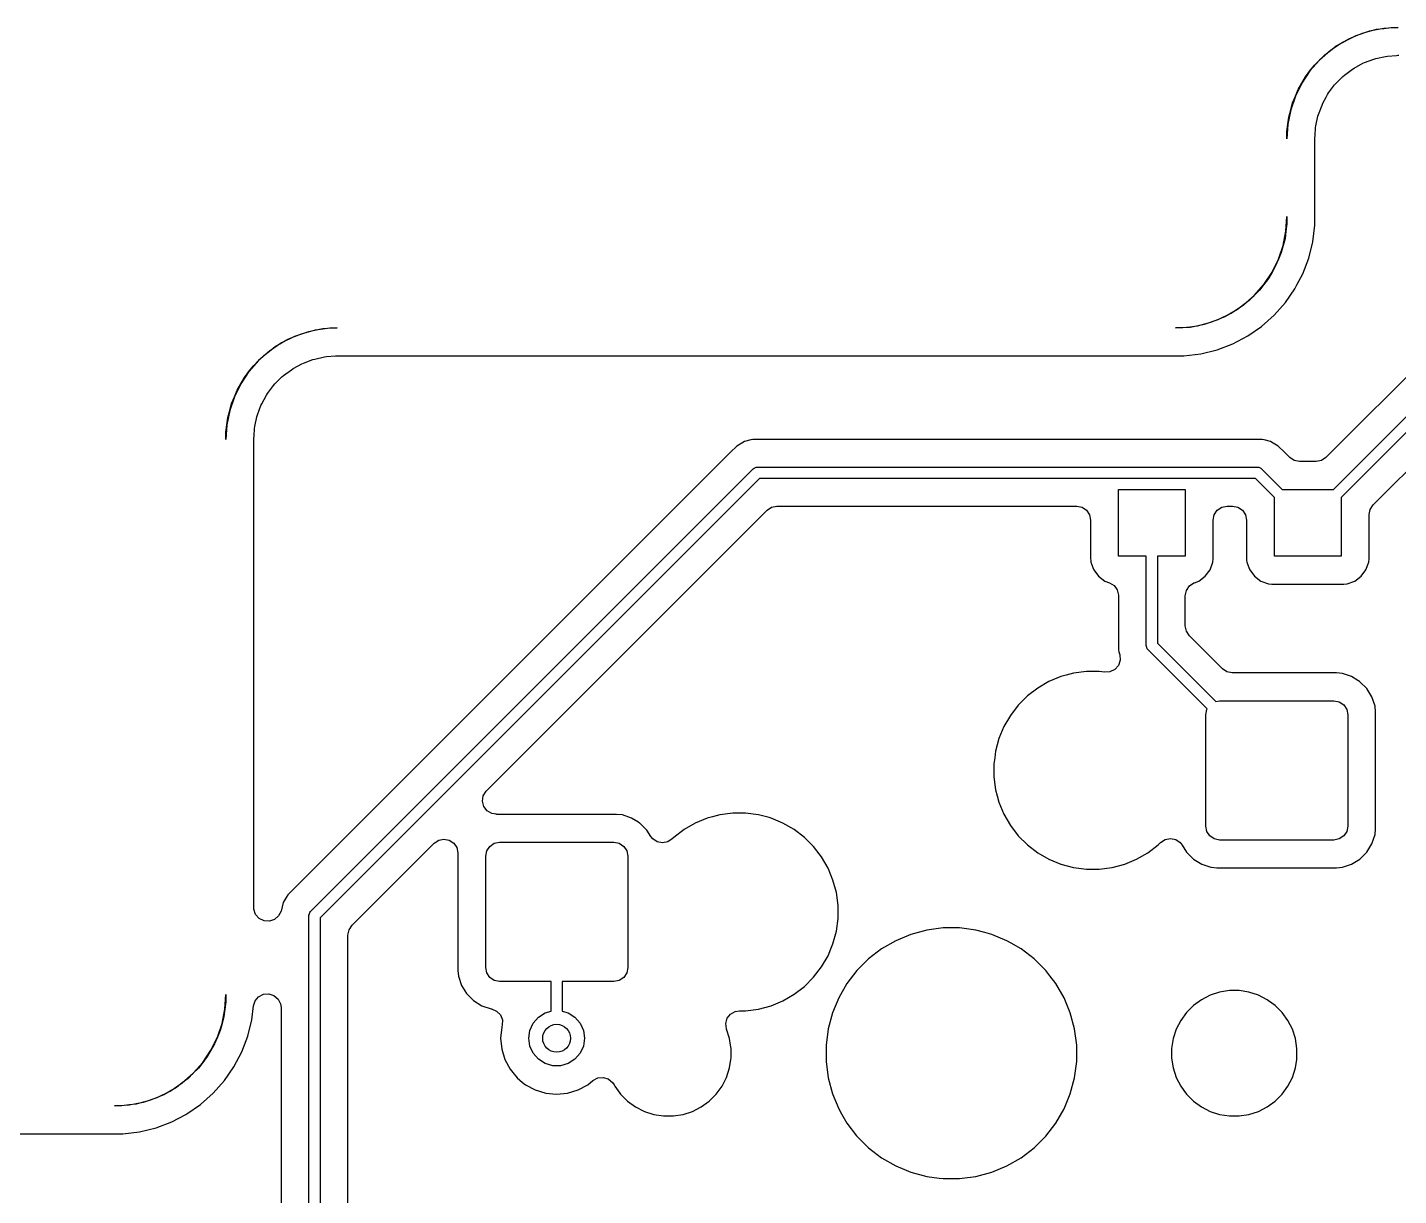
# Model space of a CAD drawing. Extents: x 17 to 170, y -181 to -32.
# Drawn here: x 51.74 to 76.35, y -53.34 to -32.36 of the extents above; entities that cross this region are included whole.
import ezdxf

# ---------------------------------------------------------------- set-up
doc = ezdxf.new("R2010")
doc.units = 0
doc.layers.add('BLACK', color=7, linetype='CONTINUOUS')

msp = doc.modelspace()

# ---------------------------------------------------------------- linework, layer by layer
at = {"layer": 'BLACK', "linetype": 'CONTINUOUS'}
for p, q in [((75.58463, -32.514742), (75.705742, -32.464576)), ((75.832355, -32.43065), (75.584633, -32.514741)), ((75.705742, -32.464576), (75.832355, -32.43065)), ((76.088941, -32.379611), (75.832369, -32.430646)), ((75.832369, -32.430646), (75.958982, -32.396721)), ((75.958982, -32.396721), (76.088941, -32.379611)), ((76.088954, -32.379609), (76.088941, -32.379611)), ((76.088941, -32.379611), (76.088948, -32.37961)), ((76.088948, -32.37961), (76.088954, -32.379609)), ((76.088954, -32.379609), (76.218913, -32.3625)), ((76.35, -32.3625), (76.088954, -32.379609)), ((76.218913, -32.3625), (76.35, -32.3625)), ((75.349991, -32.630454), (75.132485, -32.775787)), ((75.132485, -32.775787), (75.236476, -32.695993)), ((75.236476, -32.695993), (75.349991, -32.630454)), ((75.58463, -32.514742), (75.350009, -32.630444)), ((75.350009, -32.630444), (75.463525, -32.564906)), ((75.463525, -32.564906), (75.58463, -32.514742)), ((75.584633, -32.514741), (75.58463, -32.514742)), ((74.935778, -32.948294), (74.7633, -33.144968)), ((74.843094, -33.040979), (74.935778, -32.948294)), ((75.132468, -32.7758), (74.935794, -32.948278)), ((74.935794, -32.948278), (75.028479, -32.855594)), ((75.028479, -32.855594), (75.132468, -32.7758)), ((75.132485, -32.775787), (75.132468, -32.7758)), ((75.132468, -32.7758), (75.132477, -32.775793)), ((75.132477, -32.775793), (75.132485, -32.775787)), ((75.743766, -32.992285), (75.91086, -32.929961)), ((75.91086, -32.929961), (75.944931, -32.919957)), ((75.944931, -32.919957), (76.119208, -32.882046)), ((76.119208, -32.882046), (76.154352, -32.876993)), ((76.154352, -32.876993), (76.316158, -32.86542)), ((76.316158, -32.86542), (76.341137, -32.863634)), ((76.341137, -32.863634), (76.3589, -32.863)), ((74.763287, -33.144985), (74.617954, -33.362491)), ((74.683493, -33.248976), (74.763287, -33.144985)), ((74.7633, -33.144968), (74.763287, -33.144985)), ((74.763287, -33.144985), (74.763293, -33.144977)), ((74.763293, -33.144977), (74.7633, -33.144968)), ((74.7633, -33.144968), (74.843094, -33.040979)), ((75.355453, -33.241836), (75.382287, -33.218585)), ((75.382287, -33.218585), (75.525058, -33.111707)), ((75.525058, -33.111707), (75.554931, -33.092509)), ((75.554931, -33.092509), (75.711462, -33.007037)), ((75.711462, -33.007037), (75.743766, -32.992285)), ((74.50224, -33.597135), (74.552406, -33.476025)), ((74.617944, -33.362509), (74.502241, -33.597133)), ((74.552406, -33.476025), (74.617944, -33.362509)), ((74.617954, -33.362491), (74.683493, -33.248976)), ((75.099207, -33.537558), (75.206085, -33.394787)), ((75.206085, -33.394787), (75.229336, -33.367953)), ((75.229336, -33.367953), (75.355453, -33.241836)), ((74.50224, -33.597135), (74.41815, -33.844855)), ((74.41815, -33.844855), (74.452076, -33.718242)), ((74.452076, -33.718242), (74.50224, -33.597135)), ((74.502241, -33.597133), (74.50224, -33.597135)), ((74.979785, -33.756266), (74.99454, -33.723957)), ((74.99454, -33.723957), (75.052815, -33.617234)), ((75.052815, -33.617234), (75.080009, -33.567431)), ((75.080009, -33.567431), (75.099207, -33.537558)), ((74.367109, -34.101454), (74.384221, -33.971482)), ((74.418146, -33.844869), (74.36711, -34.101448)), ((74.384221, -33.971482), (74.418146, -33.844869)), ((74.869546, -34.131708), (74.907457, -33.957431)), ((74.907457, -33.957431), (74.917461, -33.92336)), ((74.917461, -33.92336), (74.979785, -33.756266)), ((74.35, -34.231413), (74.367109, -34.101454)), ((74.367109, -34.101454), (74.35, -34.3625)), ((74.36711, -34.101448), (74.367109, -34.101454)), ((74.855213, -34.296608), (74.864493, -34.166852)), ((74.864493, -34.166852), (74.869546, -34.131708)), ((74.35, -34.3625), (74.35, -34.231413)), ((74.8505, -34.371399), (74.851134, -34.353636)), ((74.8505, -35.694108), (74.8505, -34.371399)), ((74.851134, -34.353636), (74.855213, -34.296608)), ((80.54198, -34.593784), (75.049194, -40.08657)), ((75.183578, -40.66), (80.951789, -34.891789)), ((81.063922, -35.0625), (75.325, -40.801422)), ((74.8505, -35.76), (74.8505, -35.694108)), ((75.898429, -40.935805), (81.198305, -35.63593)), ((74.33289, -36.021045), (74.35, -35.76)), ((74.35, -35.891087), (74.33289, -36.021045)), ((74.35, -35.76), (74.35, -35.891087)), ((74.814037, -36.211551), (74.8505, -35.911252)), ((74.8505, -35.911252), (74.8505, -35.76)), ((74.281853, -36.27763), (74.332887, -36.021065)), ((74.315779, -36.151018), (74.281853, -36.27763)), ((74.332887, -36.021065), (74.315779, -36.151018)), ((74.197759, -36.525364), (74.281846, -36.277653)), ((74.247924, -36.404258), (74.197759, -36.525364)), ((74.281846, -36.277653), (74.247924, -36.404258)), ((74.741643, -36.505266), (74.814037, -36.211551)), ((74.082055, -36.75999), (74.197751, -36.525382)), ((74.147594, -36.646475), (74.082055, -36.75999)), ((74.197751, -36.525382), (74.147594, -36.646475)), ((74.634373, -36.788113), (74.741643, -36.505266)), ((73.936712, -36.977514), (74.082045, -36.760008)), ((74.016507, -36.873524), (73.936712, -36.977514)), ((74.082045, -36.760008), (74.016507, -36.873524)), ((74.082045, -36.760008), (74.082055, -36.75999)), ((74.082051, -36.76), (74.082045, -36.760008)), ((74.082055, -36.75999), (74.082051, -36.76)), ((74.529919, -36.987134), (74.634367, -36.788124)), ((74.634367, -36.788124), (74.634373, -36.788113)), ((73.764221, -37.174205), (73.936699, -36.977531)), ((73.856906, -37.081521), (73.764221, -37.174205)), ((73.936699, -36.977531), (73.856906, -37.081521)), ((73.936699, -36.977531), (73.936712, -36.977514)), ((73.936707, -36.977523), (73.936699, -36.977531)), ((73.936712, -36.977514), (73.936707, -36.977523)), ((74.32195, -37.304924), (74.493792, -37.055967)), ((74.493792, -37.055967), (74.529919, -36.987134)), ((73.350008, -37.492045), (73.567514, -37.346712)), ((73.567514, -37.346712), (73.463524, -37.426507)), ((73.567514, -37.346712), (73.567531, -37.346699)), ((73.567523, -37.346707), (73.567514, -37.346712)), ((73.567531, -37.346699), (73.567523, -37.346707)), ((73.567531, -37.346699), (73.764205, -37.174221)), ((73.671521, -37.266906), (73.567531, -37.346699)), ((73.764205, -37.174221), (73.671521, -37.266906)), ((73.764205, -37.174221), (73.764221, -37.174205)), ((73.764214, -37.174214), (73.764205, -37.174221)), ((73.764221, -37.174205), (73.764214, -37.174214)), ((74.121352, -37.531352), (74.32195, -37.304924)), ((72.867644, -37.691849), (73.115364, -37.607759)), ((72.994258, -37.657924), (72.867644, -37.691849)), ((73.115364, -37.607759), (72.994258, -37.657924)), ((73.115364, -37.607759), (73.115369, -37.607757)), ((73.115367, -37.607759), (73.115364, -37.607759)), ((73.115369, -37.607757), (73.115367, -37.607759)), ((73.115369, -37.607757), (73.34999, -37.492055)), ((73.236475, -37.557594), (73.115369, -37.607757)), ((73.34999, -37.492055), (73.236475, -37.557594)), ((73.34999, -37.492055), (73.350008, -37.492045)), ((73.35, -37.492051), (73.34999, -37.492055)), ((73.350008, -37.492045), (73.35, -37.492051)), ((73.463524, -37.426507), (73.350008, -37.492045)), ((73.894924, -37.73195), (74.121352, -37.531352)), ((56.53463, -37.912242), (56.655742, -37.862076)), ((56.782355, -37.82815), (56.534633, -37.912241)), ((56.655742, -37.862076), (56.782355, -37.82815)), ((57.038941, -37.777111), (56.782369, -37.828146)), ((56.782369, -37.828146), (56.908982, -37.794221)), ((56.908982, -37.794221), (57.038941, -37.777111)), ((57.038954, -37.777109), (57.038941, -37.777111)), ((57.038941, -37.777111), (57.038948, -37.77711)), ((57.038948, -37.77711), (57.038954, -37.777109)), ((57.038954, -37.777109), (57.168913, -37.76)), ((57.3, -37.76), (57.038954, -37.777109)), ((57.168913, -37.76), (57.3, -37.76)), ((72.35, -37.76), (72.611045, -37.74289)), ((72.481087, -37.76), (72.35, -37.76)), ((72.611045, -37.74289), (72.481087, -37.76)), ((72.611045, -37.74289), (72.611058, -37.742888)), ((72.611052, -37.74289), (72.611045, -37.74289)), ((72.611058, -37.742888), (72.611052, -37.74289)), ((72.611058, -37.742888), (72.86763, -37.691853)), ((72.741018, -37.725779), (72.611058, -37.742888)), ((72.86763, -37.691853), (72.741018, -37.725779)), ((72.86763, -37.691853), (72.867644, -37.691849)), ((72.867638, -37.691852), (72.86763, -37.691853)), ((72.867644, -37.691849), (72.867638, -37.691852)), ((73.378113, -38.044373), (73.645967, -37.903792)), ((73.645967, -37.903792), (73.894924, -37.73195)), ((56.299991, -38.027954), (56.082485, -38.173287)), ((56.082485, -38.173287), (56.186476, -38.093493)), ((56.186476, -38.093493), (56.299991, -38.027954)), ((56.53463, -37.912242), (56.300009, -38.027944)), ((56.300009, -38.027944), (56.413525, -37.962406)), ((56.413525, -37.962406), (56.53463, -37.912242)), ((56.534633, -37.912241), (56.53463, -37.912242)), ((72.801551, -38.224037), (73.095266, -38.151643)), ((73.095266, -38.151643), (73.378113, -38.044373)), ((55.885778, -38.345794), (55.7133, -38.542468)), ((55.793094, -38.438479), (55.885778, -38.345794)), ((56.082468, -38.1733), (55.885794, -38.345778)), ((55.885794, -38.345778), (55.978479, -38.253094)), ((55.978479, -38.253094), (56.082468, -38.1733)), ((56.082485, -38.173287), (56.082468, -38.1733)), ((56.082468, -38.1733), (56.082477, -38.173293)), ((56.082477, -38.173293), (56.082485, -38.173287)), ((56.661462, -38.404537), (56.693766, -38.389785)), ((56.693766, -38.389785), (56.86086, -38.327461)), ((56.86086, -38.327461), (56.894931, -38.317457)), ((56.894931, -38.317457), (57.069208, -38.279546)), ((57.069208, -38.279546), (57.104352, -38.274493)), ((57.104352, -38.274493), (57.266158, -38.26292)), ((57.266158, -38.26292), (57.291137, -38.261134)), ((57.291137, -38.261134), (57.3089, -38.2605)), ((57.3089, -38.2605), (72.501246, -38.2605)), ((72.501246, -38.2605), (72.501252, -38.2605)), ((72.501252, -38.2605), (72.801551, -38.224037)), ((55.713287, -38.542485), (55.567954, -38.759991)), ((55.567954, -38.759991), (55.633493, -38.646476)), ((55.633493, -38.646476), (55.713287, -38.542485)), ((55.7133, -38.542468), (55.713287, -38.542485)), ((55.713287, -38.542485), (55.713293, -38.542477)), ((55.713293, -38.542477), (55.7133, -38.542468)), ((55.7133, -38.542468), (55.793094, -38.438479)), ((56.179336, -38.765453), (56.305453, -38.639336)), ((56.305453, -38.639336), (56.332287, -38.616085)), ((56.332287, -38.616085), (56.475058, -38.509207)), ((56.475058, -38.509207), (56.504931, -38.490009)), ((56.504931, -38.490009), (56.661462, -38.404537)), ((55.45224, -38.994635), (55.502406, -38.873525)), ((55.567944, -38.760009), (55.452241, -38.994633)), ((55.502406, -38.873525), (55.567944, -38.760009)), ((56.049207, -38.935058), (56.156085, -38.792287)), ((56.156085, -38.792287), (56.179336, -38.765453)), ((55.45224, -38.994635), (55.36815, -39.242355)), ((55.36815, -39.242355), (55.402076, -39.115742)), ((55.402076, -39.115742), (55.45224, -38.994635)), ((55.452241, -38.994633), (55.45224, -38.994635)), ((55.929785, -39.153766), (55.94454, -39.121457)), ((55.94454, -39.121457), (55.986143, -39.045267)), ((55.986143, -39.045267), (56.030009, -38.964931)), ((56.030009, -38.964931), (56.049207, -38.935058)), ((55.317109, -39.498954), (55.334221, -39.368982)), ((55.368146, -39.242369), (55.31711, -39.498948)), ((55.334221, -39.368982), (55.368146, -39.242369)), ((55.819546, -39.529208), (55.857457, -39.354931)), ((55.857457, -39.354931), (55.867461, -39.32086)), ((55.867461, -39.32086), (55.929785, -39.153766)), ((55.3, -39.628913), (55.317109, -39.498954)), ((55.317109, -39.498954), (55.3, -39.76)), ((55.3, -39.76), (55.3, -39.628913)), ((55.31711, -39.498948), (55.317109, -39.498954)), ((55.805213, -39.694108), (55.814493, -39.564352)), ((55.814493, -39.564352), (55.819546, -39.529208)), ((55.8005, -39.768899), (55.801134, -39.751136)), ((55.8005, -48.166614), (55.8005, -39.768899)), ((55.801134, -39.751136), (55.805213, -39.694108)), ((64.471283, -39.87948), (64.359479, -39.991283)), ((64.471285, -39.879479), (64.471283, -39.87948)), ((64.564102, -39.825892), (64.471285, -39.879479)), ((64.564104, -39.825891), (64.564102, -39.825892)), ((64.608216, -39.800422), (64.564104, -39.825891)), ((64.725862, -39.768899), (64.608216, -39.800422)), ((64.760943, -39.759499), (64.725862, -39.768899)), ((64.919057, -39.759499), (64.760943, -39.759499)), ((64.934318, -39.759499), (64.919057, -39.759499)), ((64.934334, -39.7595), (64.934318, -39.759499)), ((73.730666, -39.7595), (64.934334, -39.7595)), ((73.730682, -39.759499), (73.730666, -39.7595)), ((73.745943, -39.759499), (73.730682, -39.759499)), ((73.904057, -39.759499), (73.745943, -39.759499)), ((73.939138, -39.768899), (73.904057, -39.759499)), ((74.056784, -39.800422), (73.939138, -39.768899)), ((74.100896, -39.825891), (74.056783, -39.800422)), ((74.056783, -39.800422), (74.056784, -39.800422)), ((74.100898, -39.825892), (74.100896, -39.825891)), ((74.133845, -39.844914), (74.100898, -39.825892)), ((74.193716, -39.87948), (74.133845, -39.844914)), ((74.30552, -39.991284), (74.193716, -39.87948)), ((64.359478, -39.991286), (56.522034, -47.82873)), ((64.35948, -39.991284), (64.359478, -39.991286)), ((64.359479, -39.991283), (64.35948, -39.991284)), ((74.305521, -39.991286), (74.30552, -39.991284)), ((74.400805, -40.08657), (74.305521, -39.991286)), ((74.481587, -40.140546), (74.400805, -40.08657)), ((75.049194, -40.08657), (74.968412, -40.140546)), ((56.820037, -48.238541), (64.769289, -40.289289)), ((64.769289, -40.289289), (64.784443, -40.276853)), ((64.784443, -40.276853), (64.820491, -40.261921)), ((64.820491, -40.261921), (64.84, -40.26)), ((64.84, -40.26), (73.825, -40.26)), ((73.825, -40.26), (73.844509, -40.261921)), ((73.844509, -40.261921), (73.880557, -40.276853)), ((73.880557, -40.276853), (73.895711, -40.289289)), ((73.895711, -40.289289), (74.266422, -40.66)), ((74.576875, -40.1595), (74.481587, -40.140546)), ((74.873124, -40.1595), (74.576875, -40.1595)), ((74.968412, -40.140546), (74.873124, -40.1595)), ((64.881422, -40.46), (56.990748, -48.350674)), ((73.783578, -40.46), (64.881422, -40.46)), ((74.125, -40.801422), (73.783578, -40.46)), ((71.325, -41.86), (71.325, -40.66)), ((71.325, -40.66), (72.525, -40.66)), ((72.525, -40.66), (72.525, -41.86)), ((74.125, -41.86), (74.125, -40.801422)), ((74.266422, -40.66), (75.183578, -40.66)), ((75.325, -40.801422), (75.325, -41.86)), ((59.979634, -46.0696), (65.015805, -41.03343)), ((65.015805, -41.03343), (65.096587, -40.979454)), ((65.096587, -40.979454), (65.191875, -40.9605)), ((65.191875, -40.9605), (70.5755, -40.9605)), ((70.5755, -40.9605), (70.670788, -40.979454)), ((70.670788, -40.979454), (70.75157, -41.03343)), ((70.75157, -41.03343), (70.805546, -41.114212)), ((73.044453, -41.114212), (73.098429, -41.033431)), ((73.098429, -41.033431), (73.17921, -40.979454)), ((73.17921, -40.979454), (73.274499, -40.9605)), ((73.274499, -40.9605), (73.3755, -40.9605)), ((73.3755, -40.9605), (73.470788, -40.979454)), ((73.470788, -40.979454), (73.55157, -41.03343)), ((73.55157, -41.03343), (73.605546, -41.114212)), ((75.825499, -41.111873), (75.844453, -41.016586)), ((75.844453, -41.016586), (75.898429, -40.935805)), ((70.805546, -41.114212), (70.8245, -41.2095)), ((70.8245, -41.2095), (70.8245, -41.907865)), ((73.025499, -41.209498), (73.044453, -41.114212)), ((73.0255, -41.907873), (73.025499, -41.209498)), ((73.605546, -41.114212), (73.6245, -41.2095)), ((73.6245, -41.2095), (73.6245, -41.907865)), ((75.8255, -41.797488), (75.825499, -41.111873)), ((75.8255, -41.907873), (75.8255, -41.797488)), ((70.8245, -41.907865), (70.8245, -41.907868)), ((70.8245, -41.907868), (70.824501, -41.907872)), ((70.824501, -41.907872), (70.826567, -41.927093)), ((70.826567, -41.927093), (70.830908, -41.96748)), ((70.830908, -41.96748), (70.830909, -41.967484)), ((70.830909, -41.967484), (70.865614, -42.060532)), ((70.865614, -42.060532), (70.881204, -42.102331)), ((71.825, -41.86), (71.325, -41.86)), ((71.825, -43.463), (71.825, -41.86)), ((72.525, -41.86), (72.025, -41.86)), ((72.025, -41.86), (72.025, -43.421578)), ((72.968796, -42.102331), (73.019091, -41.967483)), ((73.019091, -41.967483), (73.0255, -41.907873)), ((73.6245, -41.907865), (73.6245, -41.907868)), ((73.6245, -41.907868), (73.624501, -41.907872)), ((73.624501, -41.907872), (73.626567, -41.927093)), ((73.626567, -41.927093), (73.630908, -41.96748)), ((73.630908, -41.96748), (73.630909, -41.967484)), ((73.630909, -41.967484), (73.665614, -42.060532)), ((73.665614, -42.060532), (73.681204, -42.102331)), ((75.325, -41.86), (74.125, -41.86)), ((75.768796, -42.102331), (75.819091, -41.967483)), ((75.819091, -41.967483), (75.8255, -41.907873)), ((70.881204, -42.102331), (70.967454, -42.217546)), ((70.967454, -42.217546), (71.082669, -42.303796)), ((71.082669, -42.303796), (71.162517, -42.333577)), ((71.162517, -42.333577), (71.245171, -42.384634)), ((72.59843, -42.390807), (72.679212, -42.336831)), ((72.679212, -42.336831), (72.687455, -42.333587)), ((72.687455, -42.333587), (72.767331, -42.303796)), ((72.767331, -42.303796), (72.882546, -42.217546)), ((72.882546, -42.217546), (72.968796, -42.102331)), ((73.681204, -42.102331), (73.767454, -42.217546)), ((73.767454, -42.217546), (73.882669, -42.303796)), ((73.882669, -42.303796), (74.017517, -42.354091)), ((75.432483, -42.354091), (75.567331, -42.303796)), ((75.567331, -42.303796), (75.682546, -42.217546)), ((75.682546, -42.217546), (75.768796, -42.102331)), ((71.245171, -42.384634), (71.301997, -42.463437)), ((71.301997, -42.463437), (71.324341, -42.557987)), ((71.324341, -42.557987), (71.3245, -42.566877)), ((71.3245, -42.566877), (71.3245, -43.368665)), ((72.5255, -42.566877), (72.544454, -42.471589)), ((72.5255, -43.111125), (72.5255, -42.566877)), ((72.544454, -42.471589), (72.59843, -42.390807)), ((74.017517, -42.354091), (74.077127, -42.3605)), ((74.077127, -42.3605), (75.372872, -42.360499)), ((75.372872, -42.360499), (75.432483, -42.354091)), ((72.544454, -43.206413), (72.5255, -43.111125)), ((72.59843, -43.287195), (72.544454, -43.206413)), ((73.192805, -43.88157), (72.59843, -43.287195)), ((71.3245, -43.368665), (71.324499, -43.368683)), ((71.324499, -43.368683), (71.324499, -43.383943)), ((71.324499, -43.383943), (71.324499, -43.542057)), ((71.324499, -43.542057), (71.332906, -43.57343)), ((71.332906, -43.57343), (71.348207, -43.630536)), ((71.826921, -43.482509), (71.825, -43.463)), ((71.841853, -43.518557), (71.826921, -43.482509)), ((71.854289, -43.533711), (71.841853, -43.518557)), ((72.918591, -44.598013), (71.854289, -43.533711)), ((72.025, -43.421578), (73.072288, -44.468866)), ((71.323331, -43.819482), (71.259272, -43.892527)), ((71.354561, -43.727483), (71.323331, -43.819482)), ((71.348207, -43.630536), (71.354561, -43.727483)), ((70.293051, -44.02012), (70.078041, -44.109179)), ((70.383832, -43.995795), (70.293051, -44.02012)), ((70.517874, -43.959879), (70.383832, -43.995795)), ((70.517878, -43.959878), (70.517874, -43.959879)), ((70.51788, -43.959878), (70.517878, -43.959878)), ((70.748628, -43.9295), (70.51788, -43.959878)), ((70.981372, -43.9295), (70.748628, -43.9295)), ((70.981373, -43.9295), (70.981372, -43.9295)), ((71.075191, -43.941851), (70.981373, -43.9295)), ((71.172136, -43.935497), (71.075191, -43.941851)), ((71.259272, -43.892527), (71.172136, -43.935497)), ((73.273587, -43.935546), (73.192805, -43.88157)), ((73.368875, -43.9545), (73.273587, -43.935546)), ((75.242009, -43.9545), (73.368875, -43.9545)), ((75.242011, -43.9545), (75.242009, -43.9545)), ((75.293403, -43.95975), (75.242011, -43.9545)), ((75.344797, -43.965001), (75.293403, -43.95975)), ((75.344798, -43.965001), (75.344797, -43.965001)), ((75.344802, -43.965002), (75.344798, -43.965001)), ((75.511332, -44.020184), (75.344802, -43.965002)), ((75.511332, -44.020185), (75.51133, -44.020184)), ((75.51133, -44.020184), (75.511332, -44.020184)), ((75.511334, -44.020186), (75.511332, -44.020185)), ((75.624436, -44.089948), (75.511334, -44.020186)), ((69.876467, -44.225558), (69.691819, -44.367244)), ((70.078032, -44.109184), (69.876467, -44.225558)), ((70.078041, -44.109179), (70.078032, -44.109184)), ((75.655615, -44.109179), (75.624436, -44.089948)), ((75.660656, -44.112288), (75.655615, -44.109179)), ((75.784712, -44.236344), (75.660656, -44.112288)), ((75.876814, -44.385666), (75.784712, -44.236344)), ((69.527244, -44.531819), (69.385558, -44.716467)), ((69.527247, -44.531815), (69.527244, -44.531819)), ((69.691815, -44.367247), (69.527247, -44.531815)), ((69.691819, -44.367244), (69.691815, -44.367247)), ((73.072288, -44.468866), (73.142, -44.455)), ((73.142, -44.455), (75.192, -44.455)), ((75.192, -44.455), (75.287671, -44.47403)), ((75.287671, -44.47403), (75.368777, -44.528223)), ((75.368777, -44.528223), (75.42297, -44.609329)), ((75.876814, -44.385667), (75.876814, -44.385666)), ((75.925408, -44.532314), (75.876814, -44.385667)), ((75.931999, -44.552203), (75.925408, -44.532314)), ((75.942499, -44.654992), (75.931999, -44.552203)), ((69.385558, -44.716467), (69.269184, -44.918032)), ((72.892, -44.705), (72.91103, -44.609329)), ((72.892, -46.705), (72.892, -44.705)), ((72.91103, -44.609329), (72.918591, -44.598013)), ((75.42297, -44.609329), (75.442, -44.705)), ((75.442, -44.705), (75.442, -46.705)), ((75.9425, -46.755009), (75.942499, -44.654992)), ((69.269179, -44.918041), (69.18012, -45.133051)), ((69.269184, -44.918032), (69.269179, -44.918041)), ((69.180118, -45.13306), (69.119879, -45.357874)), ((69.18012, -45.133051), (69.180118, -45.13306)), ((69.104317, -45.476079), (69.0895, -45.588628)), ((69.119878, -45.35788), (69.104317, -45.476079)), ((69.119879, -45.357874), (69.119878, -45.357878)), ((69.119878, -45.357878), (69.119878, -45.35788)), ((69.0895, -45.588628), (69.0895, -45.821372)), ((69.0895, -45.821372), (69.119879, -46.052126)), ((59.907045, -46.258296), (59.921135, -46.162168)), ((59.930814, -46.352499), (59.907045, -46.258296)), ((59.921135, -46.162168), (59.970939, -46.07875)), ((59.970939, -46.07875), (59.979634, -46.0696)), ((69.119879, -46.052126), (69.149365, -46.162168)), ((69.149365, -46.162168), (69.18012, -46.276948)), ((69.18012, -46.276948), (69.269179, -46.491958)), ((59.988824, -46.430435), (59.930814, -46.352499)), ((60.072242, -46.480239), (59.988824, -46.430435)), ((60.158654, -46.492904), (60.072242, -46.480239)), ((60.158654, -46.494501), (60.158654, -46.492904)), ((62.315005, -46.4945), (60.158654, -46.494501)), ((62.315009, -46.4945), (62.315005, -46.4945)), ((62.417797, -46.505001), (62.315009, -46.4945)), ((62.417798, -46.505001), (62.417797, -46.505001)), ((62.417802, -46.505002), (62.417798, -46.505001)), ((62.584332, -46.560184), (62.417802, -46.505002)), ((64.167874, -46.499879), (64.033832, -46.535795)), ((64.167878, -46.499878), (64.167874, -46.499879)), ((64.16788, -46.499878), (64.167878, -46.499878)), ((64.398628, -46.4695), (64.16788, -46.499878)), ((64.631372, -46.4695), (64.398628, -46.4695)), ((64.862119, -46.499878), (64.631372, -46.4695)), ((64.862126, -46.499879), (64.862119, -46.499878)), ((65.055271, -46.551632), (64.862126, -46.499879)), ((69.269179, -46.491958), (69.269184, -46.491967)), ((69.269184, -46.491967), (69.269185, -46.491969)), ((69.269185, -46.491969), (69.385558, -46.693532)), ((62.584332, -46.560185), (62.58433, -46.560184)), ((62.58433, -46.560184), (62.584332, -46.560184)), ((62.584334, -46.560186), (62.584332, -46.560185)), ((62.697436, -46.629948), (62.584334, -46.560186)), ((62.728615, -46.649179), (62.697436, -46.629948)), ((62.733656, -46.652288), (62.728615, -46.649179)), ((62.857712, -46.776344), (62.733656, -46.652288)), ((63.526467, -46.765558), (63.341819, -46.907244)), ((63.728032, -46.649184), (63.526467, -46.765558)), ((63.728041, -46.649179), (63.728032, -46.649184)), ((63.943051, -46.56012), (63.728041, -46.649179)), ((64.033832, -46.535795), (63.943051, -46.56012)), ((65.086948, -46.56012), (65.055271, -46.551632)), ((65.301958, -46.649179), (65.086948, -46.56012)), ((65.301967, -46.649184), (65.301958, -46.649179)), ((65.301969, -46.649185), (65.301967, -46.649184)), ((65.503532, -46.765558), (65.301969, -46.649185)), ((65.688181, -46.907244), (65.503532, -46.765558)), ((69.385558, -46.693532), (69.527244, -46.878181)), ((72.91103, -46.800671), (72.892, -46.705)), ((75.442, -46.705), (75.42297, -46.800671)), ((75.931999, -46.857797), (75.9425, -46.755009)), ((58.220505, -47.82873), (59.039582, -47.009652)), ((59.039582, -47.009652), (59.120361, -46.955679)), ((59.120361, -46.955679), (59.215649, -46.936725)), ((59.215649, -46.936725), (59.310937, -46.955679)), ((59.310937, -46.955679), (59.391719, -47.009655)), ((59.391719, -47.009655), (59.445695, -47.090437)), ((60.038223, -47.068223), (60.119329, -47.01403)), ((60.119329, -47.01403), (60.215, -46.995)), ((60.215, -46.995), (62.265, -46.995)), ((62.265, -46.995), (62.360671, -47.01403)), ((62.360671, -47.01403), (62.441777, -47.068223)), ((62.857713, -46.776346), (62.857712, -46.776344)), ((62.857714, -46.776347), (62.857713, -46.776346)), ((62.927012, -46.888698), (62.857714, -46.776347)), ((62.962869, -46.934048), (62.927012, -46.888698)), ((63.043649, -46.988026), (62.962869, -46.934048)), ((63.138937, -47.006981), (63.043649, -46.988026)), ((63.234226, -46.988028), (63.138937, -47.006981)), ((63.315008, -46.934053), (63.234226, -46.988028)), ((63.341805, -46.907256), (63.315008, -46.934053)), ((63.341819, -46.907244), (63.341805, -46.907256)), ((65.852756, -47.071819), (65.688181, -46.907244)), ((69.527244, -46.878181), (69.691819, -47.042756)), ((72.038181, -47.042756), (72.081686, -46.999251)), ((72.081686, -46.999251), (72.162466, -46.945274)), ((72.162466, -46.945274), (72.257754, -46.926319)), ((72.257754, -46.926319), (72.353043, -46.945272)), ((72.353043, -46.945272), (72.433825, -46.999248)), ((72.433825, -46.999248), (72.469685, -47.0446)), ((72.965223, -46.881777), (72.91103, -46.800671)), ((73.046329, -46.93597), (72.965223, -46.881777)), ((73.142, -46.955), (73.046329, -46.93597)), ((75.192, -46.955), (73.142, -46.955)), ((75.287671, -46.93597), (75.192, -46.955)), ((75.368777, -46.881777), (75.287671, -46.93597)), ((75.42297, -46.800671), (75.368777, -46.881777)), ((75.876814, -47.024334), (75.931999, -46.857797)), ((59.445695, -47.090437), (59.464649, -47.185725)), ((59.464649, -47.185725), (59.4645, -47.191582)), ((59.4645, -47.191582), (59.4645, -49.295006)), ((59.965, -47.245), (59.98403, -47.149329)), ((59.965, -49.245), (59.965, -47.245)), ((59.98403, -47.149329), (60.038223, -47.068223)), ((62.441777, -47.068223), (62.49597, -47.149329)), ((62.49597, -47.149329), (62.515, -47.245)), ((62.515, -47.245), (62.515, -49.245)), ((65.994442, -47.256468), (65.852756, -47.071819)), ((66.110815, -47.458031), (65.994442, -47.256468)), ((69.691819, -47.042756), (69.876468, -47.184442)), ((69.876468, -47.184442), (70.078031, -47.300815)), ((71.651969, -47.300815), (71.853532, -47.184442)), ((71.853532, -47.184442), (72.038181, -47.042756)), ((72.469685, -47.0446), (72.549285, -47.173652)), ((72.549285, -47.173652), (72.549286, -47.173653)), ((72.549286, -47.173653), (72.549288, -47.173656)), ((72.549288, -47.173656), (72.673344, -47.297712)), ((75.660656, -47.297712), (75.784712, -47.173656)), ((75.784712, -47.173656), (75.876814, -47.024334)), ((66.110815, -47.458032), (66.110815, -47.458031)), ((66.11082, -47.458041), (66.110815, -47.458032)), ((66.199879, -47.673051), (66.11082, -47.458041)), ((70.078031, -47.300815), (70.078034, -47.300816)), ((70.078034, -47.300816), (70.078041, -47.30082)), ((70.078041, -47.30082), (70.293051, -47.389879)), ((70.293051, -47.389879), (70.293055, -47.38988)), ((70.293055, -47.38988), (70.29306, -47.389882)), ((70.29306, -47.389882), (70.517874, -47.450121)), ((70.517874, -47.450121), (70.748628, -47.4805)), ((70.748628, -47.4805), (70.981372, -47.4805)), ((70.981372, -47.4805), (71.212126, -47.450121)), ((71.212126, -47.450121), (71.43694, -47.389882)), ((71.43694, -47.389882), (71.436945, -47.389879)), ((71.436945, -47.389879), (71.436948, -47.389879)), ((71.436948, -47.389879), (71.651958, -47.30082)), ((71.651958, -47.30082), (71.651961, -47.300818)), ((71.651961, -47.300818), (71.651969, -47.300815)), ((72.673344, -47.297712), (72.822666, -47.389814)), ((72.822666, -47.389814), (72.822669, -47.389815)), ((72.822669, -47.389815), (72.822667, -47.389815)), ((72.822667, -47.389815), (72.98631, -47.44404)), ((72.98631, -47.44404), (72.989203, -47.444999)), ((72.989203, -47.444999), (73.091991, -47.4555)), ((73.091991, -47.4555), (75.242008, -47.455499)), ((75.242008, -47.455499), (75.344797, -47.444999)), ((75.344797, -47.444999), (75.511334, -47.389814)), ((75.511334, -47.389814), (75.660656, -47.297712)), ((66.19988, -47.673055), (66.199879, -47.673051)), ((66.199882, -47.67306), (66.19988, -47.673055)), ((66.260121, -47.897874), (66.199882, -47.67306)), ((56.381816, -47.989747), (56.331172, -48.077464)), ((56.381817, -47.989745), (56.381816, -47.989747)), ((56.410225, -47.940539), (56.381817, -47.989745)), ((56.410228, -47.940535), (56.410225, -47.940539)), ((56.522031, -47.828731), (56.410228, -47.940535)), ((56.522032, -47.828732), (56.522031, -47.828731)), ((56.522034, -47.82873), (56.522032, -47.828732)), ((57.564178, -48.485057), (58.220505, -47.82873)), ((66.2905, -48.128628), (66.260121, -47.897874)), ((55.80263, -48.199114), (55.8005, -48.166614)), ((55.833859, -48.291113), (55.80263, -48.199114)), ((56.290015, -48.231061), (56.247044, -48.318196)), ((56.33117, -48.077467), (56.290015, -48.231061)), ((56.331172, -48.077464), (56.33117, -48.077467)), ((56.807601, -48.253695), (56.820037, -48.238541)), ((66.2905, -48.361372), (66.2905, -48.128628)), ((55.897918, -48.364158), (55.833859, -48.291113)), ((55.985053, -48.407129), (55.897918, -48.364158)), ((56.082, -48.413484), (55.985053, -48.407129)), ((56.173999, -48.382255), (56.082, -48.413484)), ((56.247044, -48.318196), (56.173999, -48.382255)), ((56.790748, -48.309252), (56.792669, -48.289743)), ((56.790748, -53.97283), (56.790748, -48.309252)), ((56.792669, -48.289743), (56.807601, -48.253695)), ((56.990748, -48.350674), (56.990748, -54.014252)), ((57.510202, -48.565839), (57.564178, -48.485057)), ((66.260121, -48.592126), (66.2905, -48.361372)), ((57.491248, -48.661127), (57.510202, -48.565839)), ((57.491248, -53.935195), (57.491248, -48.661127)), ((66.199882, -48.81694), (66.260121, -48.592126)), ((67.600049, -48.64936), (67.3275, -48.762253)), ((67.885011, -48.573006), (67.600049, -48.64936)), ((68.177493, -48.5345), (67.885011, -48.573006)), ((68.177494, -48.5345), (68.177493, -48.5345)), ((68.472506, -48.5345), (68.177494, -48.5345)), ((68.472507, -48.5345), (68.472506, -48.5345)), ((68.764989, -48.573006), (68.472507, -48.5345)), ((68.764993, -48.573007), (68.764988, -48.573006)), ((68.764988, -48.573006), (68.764989, -48.573006)), ((68.926555, -48.616297), (68.764993, -48.573007)), ((69.04995, -48.64936), (68.926555, -48.616297)), ((69.322499, -48.762253), (69.04995, -48.64936)), ((66.110815, -49.031969), (66.161435, -48.909762)), ((66.161435, -48.909762), (66.199879, -48.816948)), ((66.199879, -48.816945), (66.199882, -48.81694)), ((66.199879, -48.816948), (66.199879, -48.816945)), ((67.072005, -48.909762), (66.837963, -49.089349)), ((67.07201, -48.909759), (67.072005, -48.909762)), ((67.327496, -48.762255), (67.07201, -48.909759)), ((67.3275, -48.762253), (67.327496, -48.762255)), ((69.322503, -48.762255), (69.322499, -48.762253)), ((69.322505, -48.762256), (69.322503, -48.762255)), ((69.322507, -48.762257), (69.322505, -48.762256)), ((69.39812, -48.805912), (69.322507, -48.762257)), ((69.577989, -48.909759), (69.39812, -48.805912)), ((69.577994, -48.909762), (69.577989, -48.909759)), ((69.812036, -49.089349), (69.577994, -48.909762)), ((65.852756, -49.418181), (65.994442, -49.233532)), ((65.994442, -49.233532), (66.110815, -49.031969)), ((66.837963, -49.089349), (66.629349, -49.297963)), ((69.812037, -49.08935), (69.812036, -49.089349)), ((69.812042, -49.089354), (69.812037, -49.08935)), ((70.020646, -49.297958), (69.812042, -49.089354)), ((59.4645, -49.295006), (59.475001, -49.3978)), ((59.475001, -49.3978), (59.530185, -49.564332)), ((59.98403, -49.340671), (59.965, -49.245)), ((60.038223, -49.421777), (59.98403, -49.340671)), ((60.119329, -49.47597), (60.038223, -49.421777)), ((60.215, -49.495), (60.119329, -49.47597)), ((62.360671, -49.47597), (62.265, -49.495)), ((62.441777, -49.421777), (62.360671, -49.47597)), ((62.49597, -49.340671), (62.441777, -49.421777)), ((62.515, -49.245), (62.49597, -49.340671)), ((65.688181, -49.582756), (65.852756, -49.418181)), ((66.629349, -49.297963), (66.449762, -49.532005)), ((70.020649, -49.297962), (70.020646, -49.297958)), ((70.02065, -49.297963), (70.020649, -49.297962)), ((70.094726, -49.3945), (70.02065, -49.297963)), ((70.200238, -49.532006), (70.094726, -49.3945)), ((55.887685, -49.768265), (55.974383, -49.724419)), ((55.974383, -49.724419), (56.071261, -49.717088)), ((56.071261, -49.717088), (56.16357, -49.74739)), ((59.530185, -49.564332), (59.622285, -49.713652)), ((59.622285, -49.713652), (59.622288, -49.713656)), ((59.622288, -49.713656), (59.746344, -49.837712)), ((61.14, -49.495), (60.215, -49.495)), ((61.14, -50.026973), (61.14, -49.495)), ((62.265, -49.495), (61.34, -49.495)), ((61.34, -49.495), (61.34, -50.028046)), ((65.301969, -49.840815), (65.503532, -49.724442)), ((65.503532, -49.724442), (65.688181, -49.582756)), ((66.449759, -49.53201), (66.302255, -49.787496)), ((66.449762, -49.532005), (66.449759, -49.53201)), ((70.347743, -49.787493), (70.200238, -49.532006)), ((73.141445, -49.687214), (72.972958, -49.741958)), ((73.141448, -49.687213), (73.141445, -49.687214)), ((73.14145, -49.687213), (73.141448, -49.687213)), ((73.141456, -49.687211), (73.14145, -49.687213)), ((73.316411, -49.6595), (73.141456, -49.687211)), ((73.316421, -49.6595), (73.316411, -49.6595)), ((73.493579, -49.6595), (73.316421, -49.6595)), ((73.493588, -49.6595), (73.493579, -49.6595)), ((73.668543, -49.687211), (73.493588, -49.6595)), ((73.668549, -49.687213), (73.668543, -49.687211)), ((73.668555, -49.687214), (73.668549, -49.687213)), ((73.837042, -49.741958), (73.668555, -49.687214)), ((55.28289, -49.991045), (55.3, -49.73)), ((55.3, -49.861087), (55.28289, -49.991045)), ((55.3, -49.73), (55.3, -49.861087)), ((55.764037, -50.181551), (55.794064, -49.934256)), ((55.794064, -49.934256), (55.824365, -49.841951)), ((55.824365, -49.841951), (55.887685, -49.768265)), ((56.16357, -49.74739), (56.237256, -49.81071)), ((56.237256, -49.81071), (56.281102, -49.897408)), ((56.281102, -49.897408), (56.290248, -49.964273)), ((56.290248, -49.964273), (56.290248, -53.662377)), ((59.746344, -49.837712), (59.895666, -49.929814)), ((59.895666, -49.929814), (59.895669, -49.929815)), ((59.895669, -49.929815), (59.895667, -49.929815)), ((59.895667, -49.929815), (60.060744, -49.984515)), ((64.862126, -49.990121), (65.08694, -49.929882)), ((65.08694, -49.929882), (65.086945, -49.929879)), ((65.086945, -49.929879), (65.086948, -49.929879)), ((65.086948, -49.929879), (65.301958, -49.84082)), ((65.301958, -49.84082), (65.301961, -49.840818)), ((65.301961, -49.840818), (65.301969, -49.840815)), ((66.302253, -49.7875), (66.18936, -50.060049)), ((66.302255, -49.787496), (66.302253, -49.7875)), ((70.460639, -50.060048), (70.347743, -49.787493)), ((72.671789, -49.926514), (72.546514, -50.051789)), ((72.81511, -49.822385), (72.671789, -49.926514)), ((72.972947, -49.741963), (72.81511, -49.822385)), ((72.972956, -49.741959), (72.972947, -49.741963)), ((72.972958, -49.741958), (72.972956, -49.741958)), ((72.972956, -49.741958), (72.972956, -49.741959)), ((73.83705, -49.741962), (73.837042, -49.741958)), ((73.837052, -49.741963), (73.83705, -49.741962)), ((73.994889, -49.822385), (73.837052, -49.741963)), ((74.021819, -49.841951), (73.994889, -49.822385)), ((74.138214, -49.926517), (74.021819, -49.841951)), ((74.263483, -50.051786), (74.138214, -49.926517)), ((55.231853, -50.24763), (55.282887, -49.991065)), ((55.265779, -50.121018), (55.231853, -50.24763)), ((55.282887, -49.991065), (55.265779, -50.121018)), ((55.691643, -50.475266), (55.764037, -50.181551)), ((60.060744, -49.984515), (60.062203, -49.984999)), ((60.062203, -49.984999), (60.062206, -49.984999)), ((60.062206, -49.984999), (60.070618, -49.9868)), ((60.070618, -49.9868), (60.159828, -50.025279)), ((60.159828, -50.025279), (60.227522, -50.094968)), ((60.227522, -50.094968), (60.263394, -50.185258)), ((60.263394, -50.185258), (60.261983, -50.282403)), ((60.817547, -50.243632), (60.910744, -50.136077)), ((60.910744, -50.136077), (61.030466, -50.059136)), ((61.030466, -50.059136), (61.14, -50.026973)), ((61.34, -50.028046), (61.445882, -50.059136)), ((61.445882, -50.059136), (61.565604, -50.136077)), ((61.565604, -50.136077), (61.658801, -50.243632)), ((64.274507, -50.249962), (64.300879, -50.156455)), ((64.300879, -50.156455), (64.361028, -50.080158)), ((64.361028, -50.080158), (64.445795, -50.032686)), ((64.445795, -50.032686), (64.522739, -50.0205)), ((64.522739, -50.0205), (64.631372, -50.0205)), ((64.631372, -50.0205), (64.862126, -49.990121)), ((66.18936, -50.060049), (66.113006, -50.345011)), ((70.536993, -50.345007), (70.460639, -50.060048)), ((72.442385, -50.19511), (72.361963, -50.352947)), ((72.546514, -50.051789), (72.442385, -50.19511)), ((74.367614, -50.19511), (74.263483, -50.051786)), ((74.448042, -50.352958), (74.367614, -50.19511)), ((55.147759, -50.495364), (55.231846, -50.247653)), ((55.197924, -50.374258), (55.147759, -50.495364)), ((55.231846, -50.247653), (55.197924, -50.374258)), ((60.25215, -50.317817), (60.232833, -50.513952)), ((60.256778, -50.302561), (60.25215, -50.317817)), ((60.261983, -50.282403), (60.256778, -50.302561)), ((60.738174, -50.513952), (60.758428, -50.373086)), ((60.758428, -50.373086), (60.817547, -50.243632)), ((61.658801, -50.243632), (61.71792, -50.373086)), ((61.71792, -50.373086), (61.738174, -50.513952)), ((64.285925, -50.346444), (64.274507, -50.249962)), ((64.28804, -50.352955), (64.285925, -50.346444)), ((64.288042, -50.352958), (64.28804, -50.352955)), ((64.342786, -50.521445), (64.288042, -50.352958)), ((66.113006, -50.345011), (66.0745, -50.637493)), ((70.5755, -50.637494), (70.536993, -50.345007)), ((72.361958, -50.352958), (72.307214, -50.521445)), ((72.361963, -50.352947), (72.361958, -50.352956)), ((72.361958, -50.352956), (72.361958, -50.352958)), ((74.502786, -50.521445), (74.448042, -50.352958)), ((55.032055, -50.72999), (55.147751, -50.495382)), ((55.097594, -50.616475), (55.032055, -50.72999)), ((55.147751, -50.495382), (55.097594, -50.616475)), ((55.584373, -50.758113), (55.691643, -50.475266)), ((60.232833, -50.513952), (60.252149, -50.710083)), ((60.252149, -50.710083), (60.309359, -50.898677)), ((60.758428, -50.654818), (60.738174, -50.513952)), ((60.817547, -50.784272), (60.758428, -50.654818)), ((61.71792, -50.654818), (61.658801, -50.784272)), ((61.738174, -50.513952), (61.71792, -50.654818)), ((64.342787, -50.521454), (64.342786, -50.521445)), ((64.342788, -50.521456), (64.342787, -50.521454)), ((64.361167, -50.637493), (64.342788, -50.521456)), ((64.370499, -50.696411), (64.361167, -50.637493)), ((64.3705, -50.696423), (64.370499, -50.696411)), ((64.3705, -50.873576), (64.3705, -50.696423)), ((66.0745, -50.637493), (66.0745, -50.932506)), ((70.5755, -50.696411), (70.5755, -50.637494)), ((70.5755, -50.932506), (70.5755, -50.696411)), ((72.307211, -50.521456), (72.2795, -50.696411)), ((72.2795, -50.696411), (72.2795, -50.873588)), ((72.307213, -50.52145), (72.307211, -50.521456)), ((72.307214, -50.521445), (72.307213, -50.521448)), ((72.307213, -50.521448), (72.307213, -50.52145)), ((74.502787, -50.521454), (74.502786, -50.521445)), ((74.502788, -50.521456), (74.502787, -50.521454)), ((74.530499, -50.696411), (74.502788, -50.521456)), ((74.5305, -50.696423), (74.530499, -50.696411)), ((74.5305, -50.873576), (74.5305, -50.696423)), ((54.714221, -51.144205), (54.886699, -50.947531)), ((54.886699, -50.947531), (54.806906, -51.051521)), ((54.886699, -50.947531), (54.886712, -50.947514)), ((54.886707, -50.947523), (54.886699, -50.947531)), ((54.886712, -50.947514), (54.886707, -50.947523)), ((54.886712, -50.947514), (55.032045, -50.730008)), ((54.966507, -50.843524), (54.886712, -50.947514)), ((55.032045, -50.730008), (54.966507, -50.843524)), ((55.032045, -50.730008), (55.032055, -50.72999)), ((55.032051, -50.73), (55.032045, -50.730008)), ((55.032055, -50.72999), (55.032051, -50.73)), ((55.443792, -51.025967), (55.584373, -50.758113)), ((60.309359, -50.898677), (60.309362, -50.898685)), ((60.309362, -50.898685), (60.402262, -51.072488)), ((60.910744, -50.891827), (60.817547, -50.784272)), ((61.030466, -50.968768), (60.910744, -50.891827)), ((61.565604, -50.891827), (61.445882, -50.968768)), ((61.658801, -50.784272), (61.565604, -50.891827)), ((64.342786, -51.048555), (64.366524, -50.898685)), ((64.366524, -50.898685), (64.370499, -50.873588)), ((64.370499, -50.873588), (64.3705, -50.873576)), ((66.0745, -50.932506), (66.113006, -51.224988)), ((70.536993, -51.224993), (70.5755, -50.932506)), ((72.2795, -50.873588), (72.307211, -51.048543)), ((74.502786, -51.048555), (74.526524, -50.898685)), ((74.526524, -50.898685), (74.530499, -50.873588)), ((74.530499, -50.873588), (74.5305, -50.873576)), ((54.517531, -51.316699), (54.714205, -51.144221)), ((54.714205, -51.144221), (54.621521, -51.236906)), ((54.714205, -51.144221), (54.714221, -51.144205)), ((54.714214, -51.144214), (54.714205, -51.144221)), ((54.714221, -51.144205), (54.714214, -51.144214)), ((54.806906, -51.051521), (54.714221, -51.144205)), ((55.27195, -51.274924), (55.443792, -51.025967)), ((60.402262, -51.072488), (60.451206, -51.132126)), ((60.451206, -51.132126), (60.527291, -51.224835)), ((61.167017, -51.008863), (61.030466, -50.968768)), ((61.309331, -51.008863), (61.167017, -51.008863)), ((61.445882, -50.968768), (61.309331, -51.008863)), ((64.288042, -51.217042), (64.342786, -51.048555)), ((72.307211, -51.048543), (72.307213, -51.048549)), ((72.307213, -51.048549), (72.307214, -51.048555)), ((72.307214, -51.048555), (72.361958, -51.217042)), ((74.448042, -51.217042), (74.502786, -51.048555)), ((54.300008, -51.462045), (54.517514, -51.316712)), ((54.413524, -51.396507), (54.300008, -51.462045)), ((54.517514, -51.316712), (54.413524, -51.396507)), ((54.517514, -51.316712), (54.517531, -51.316699)), ((54.517523, -51.316707), (54.517514, -51.316712)), ((54.517531, -51.316699), (54.517523, -51.316707)), ((54.621521, -51.236906), (54.517531, -51.316699)), ((55.071352, -51.501352), (55.27195, -51.274924)), ((60.527291, -51.224835), (60.627505, -51.307079)), ((60.627505, -51.307079), (60.679637, -51.349863)), ((60.679637, -51.349863), (60.85344, -51.442763)), ((60.85344, -51.442763), (60.853444, -51.442764)), ((60.853444, -51.442764), (60.853447, -51.442766)), ((60.853447, -51.442766), (61.042042, -51.499976)), ((61.434306, -51.499976), (61.622901, -51.442766)), ((61.622901, -51.442766), (61.796712, -51.349862)), ((61.796712, -51.349862), (61.8909, -51.272563)), ((61.8909, -51.272563), (61.976579, -51.226766)), ((61.976579, -51.226766), (62.073267, -51.217243)), ((62.073267, -51.217243), (62.166238, -51.245445)), ((62.166238, -51.245445), (62.241341, -51.307079)), ((62.241341, -51.307079), (62.270721, -51.351998)), ((62.270721, -51.351998), (62.282384, -51.374888)), ((62.282384, -51.374888), (62.373266, -51.499976)), ((64.103483, -51.518214), (64.207614, -51.37489)), ((64.207614, -51.37489), (64.288042, -51.217042)), ((66.113006, -51.224988), (66.18936, -51.50995)), ((70.460639, -51.509952), (70.536993, -51.224993)), ((72.361958, -51.217042), (72.361959, -51.217043)), ((72.361959, -51.217043), (72.361963, -51.217052)), ((72.361963, -51.217052), (72.442385, -51.374889)), ((72.442385, -51.374889), (72.496784, -51.449762)), ((72.496784, -51.449762), (72.546517, -51.518214)), ((74.263483, -51.518214), (74.367614, -51.37489)), ((74.367614, -51.37489), (74.448042, -51.217042)), ((53.561058, -51.712888), (53.81763, -51.661853)), ((53.691018, -51.695779), (53.561058, -51.712888)), ((53.81763, -51.661853), (53.691018, -51.695779)), ((53.81763, -51.661853), (53.817644, -51.661849)), ((53.817638, -51.661852), (53.81763, -51.661853)), ((53.817644, -51.661849), (53.817638, -51.661852)), ((53.817644, -51.661849), (54.065364, -51.577759)), ((53.944258, -51.627924), (53.817644, -51.661849)), ((54.065364, -51.577759), (53.944258, -51.627924)), ((54.065364, -51.577759), (54.065369, -51.577757)), ((54.065367, -51.577759), (54.065364, -51.577759)), ((54.065369, -51.577757), (54.065367, -51.577759)), ((54.065369, -51.577757), (54.29999, -51.462055)), ((54.186475, -51.527594), (54.065369, -51.577757)), ((54.29999, -51.462055), (54.186475, -51.527594)), ((54.29999, -51.462055), (54.300008, -51.462045)), ((54.3, -51.462051), (54.29999, -51.462055)), ((54.300008, -51.462045), (54.3, -51.462051)), ((54.844924, -51.70195), (55.071352, -51.501352)), ((61.042042, -51.499976), (61.238174, -51.519293)), ((61.238174, -51.519293), (61.434306, -51.499976)), ((62.373266, -51.499976), (62.386517, -51.518214)), ((62.386517, -51.518214), (62.511786, -51.643483)), ((62.511786, -51.643483), (62.65511, -51.747614)), ((63.83489, -51.747614), (63.978214, -51.643483)), ((63.978214, -51.643483), (64.103483, -51.518214)), ((66.18936, -51.50995), (66.302253, -51.782499)), ((70.347743, -51.782507), (70.460639, -51.509952)), ((72.546517, -51.518214), (72.671786, -51.643483)), ((72.671786, -51.643483), (72.81511, -51.747614)), ((73.99489, -51.747614), (74.138214, -51.643483)), ((74.138214, -51.643483), (74.263483, -51.518214)), ((53.3, -51.73), (53.561045, -51.71289)), ((53.431087, -51.73), (53.3, -51.73)), ((53.561045, -51.71289), (53.431087, -51.73)), ((53.561045, -51.71289), (53.561058, -51.712888)), ((53.561052, -51.71289), (53.561045, -51.71289)), ((53.561058, -51.712888), (53.561052, -51.71289)), ((54.328113, -52.014373), (54.578827, -51.882788)), ((54.578827, -51.882788), (54.595954, -51.873799)), ((54.595954, -51.873799), (54.595956, -51.873797)), ((54.595956, -51.873797), (54.595967, -51.873792)), ((54.595967, -51.873792), (54.844924, -51.70195)), ((62.65511, -51.747614), (62.812958, -51.828042)), ((62.812958, -51.828042), (62.981445, -51.882786)), ((62.981445, -51.882786), (62.981454, -51.882787)), ((62.981454, -51.882787), (62.981456, -51.882788)), ((62.981456, -51.882788), (63.156411, -51.910499)), ((63.156411, -51.910499), (63.156418, -51.910499)), ((63.156418, -51.910499), (63.156421, -51.9105)), ((63.156421, -51.9105), (63.156424, -51.9105)), ((63.156424, -51.9105), (63.333576, -51.9105)), ((63.333576, -51.9105), (63.333579, -51.9105)), ((63.333579, -51.9105), (63.333582, -51.910499)), ((63.333582, -51.910499), (63.333588, -51.910499)), ((63.333588, -51.910499), (63.508543, -51.882788)), ((63.508543, -51.882787), (63.508555, -51.882786)), ((63.508543, -51.882788), (63.508543, -51.882787)), ((63.508555, -51.882786), (63.677042, -51.828042)), ((63.677042, -51.828042), (63.83489, -51.747614)), ((66.302253, -51.782499), (66.302255, -51.782503)), ((66.302255, -51.782503), (66.302257, -51.782507)), ((66.302257, -51.782507), (66.354958, -51.873788)), ((66.354958, -51.873788), (66.449759, -52.037989)), ((70.200238, -52.037994), (70.347743, -51.782507)), ((72.81511, -51.747614), (72.972958, -51.828042)), ((72.972958, -51.828042), (73.141445, -51.882786)), ((73.141445, -51.882786), (73.141454, -51.882787)), ((73.141454, -51.882787), (73.141456, -51.882788)), ((73.141456, -51.882788), (73.316411, -51.910499)), ((73.316411, -51.910499), (73.316418, -51.910499)), ((73.316418, -51.910499), (73.316421, -51.9105)), ((73.316421, -51.9105), (73.316424, -51.9105)), ((73.316424, -51.9105), (73.493576, -51.9105)), ((73.493576, -51.9105), (73.493579, -51.9105)), ((73.493579, -51.9105), (73.493582, -51.910499)), ((73.493582, -51.910499), (73.493588, -51.910499)), ((73.493588, -51.910499), (73.668543, -51.882788)), ((73.668543, -51.882787), (73.668555, -51.882786)), ((73.668543, -51.882788), (73.668543, -51.882787)), ((73.668555, -51.882786), (73.837042, -51.828042)), ((73.837042, -51.828042), (73.99489, -51.747614)), ((53.751551, -52.194037), (54.045266, -52.121643)), ((54.045266, -52.121643), (54.328113, -52.014373)), ((66.449759, -52.037989), (66.449762, -52.037994)), ((66.449762, -52.037994), (66.623521, -52.264441)), ((70.020646, -52.272042), (70.200238, -52.037994)), ((38.2589, -52.2305), (53.451246, -52.2305)), ((53.451246, -52.2305), (53.451252, -52.2305)), ((53.451252, -52.2305), (53.751551, -52.194037)), ((66.623521, -52.264441), (66.629354, -52.272042)), ((66.629354, -52.272042), (66.837958, -52.480646)), ((69.812042, -52.480646), (70.020646, -52.272042)), ((66.837958, -52.480646), (67.072006, -52.660238)), ((67.072006, -52.660238), (67.327493, -52.807743)), ((69.322507, -52.807743), (69.577994, -52.660238)), ((69.577994, -52.660238), (69.812042, -52.480646)), ((67.327493, -52.807743), (67.600048, -52.920639)), ((67.600048, -52.920639), (67.885007, -52.996993)), ((68.764993, -52.996993), (69.049952, -52.920639)), ((69.049952, -52.920639), (69.322507, -52.807743)), ((67.885007, -52.996993), (68.104372, -53.025873)), ((68.104372, -53.025873), (68.177493, -53.0355)), ((68.177493, -53.0355), (68.177494, -53.0355)), ((68.177494, -53.0355), (68.472507, -53.0355)), ((68.472507, -53.0355), (68.521253, -53.029082)), ((68.521253, -53.029082), (68.764993, -52.996993))]:
    msp.add_line(p, q, dxfattribs=at)
at = {"layer": 'BLACK'}
msp.add_circle((61.238174, -50.513952), 0.25, dxfattribs=at)

doc.saveas('drawing.dxf')
